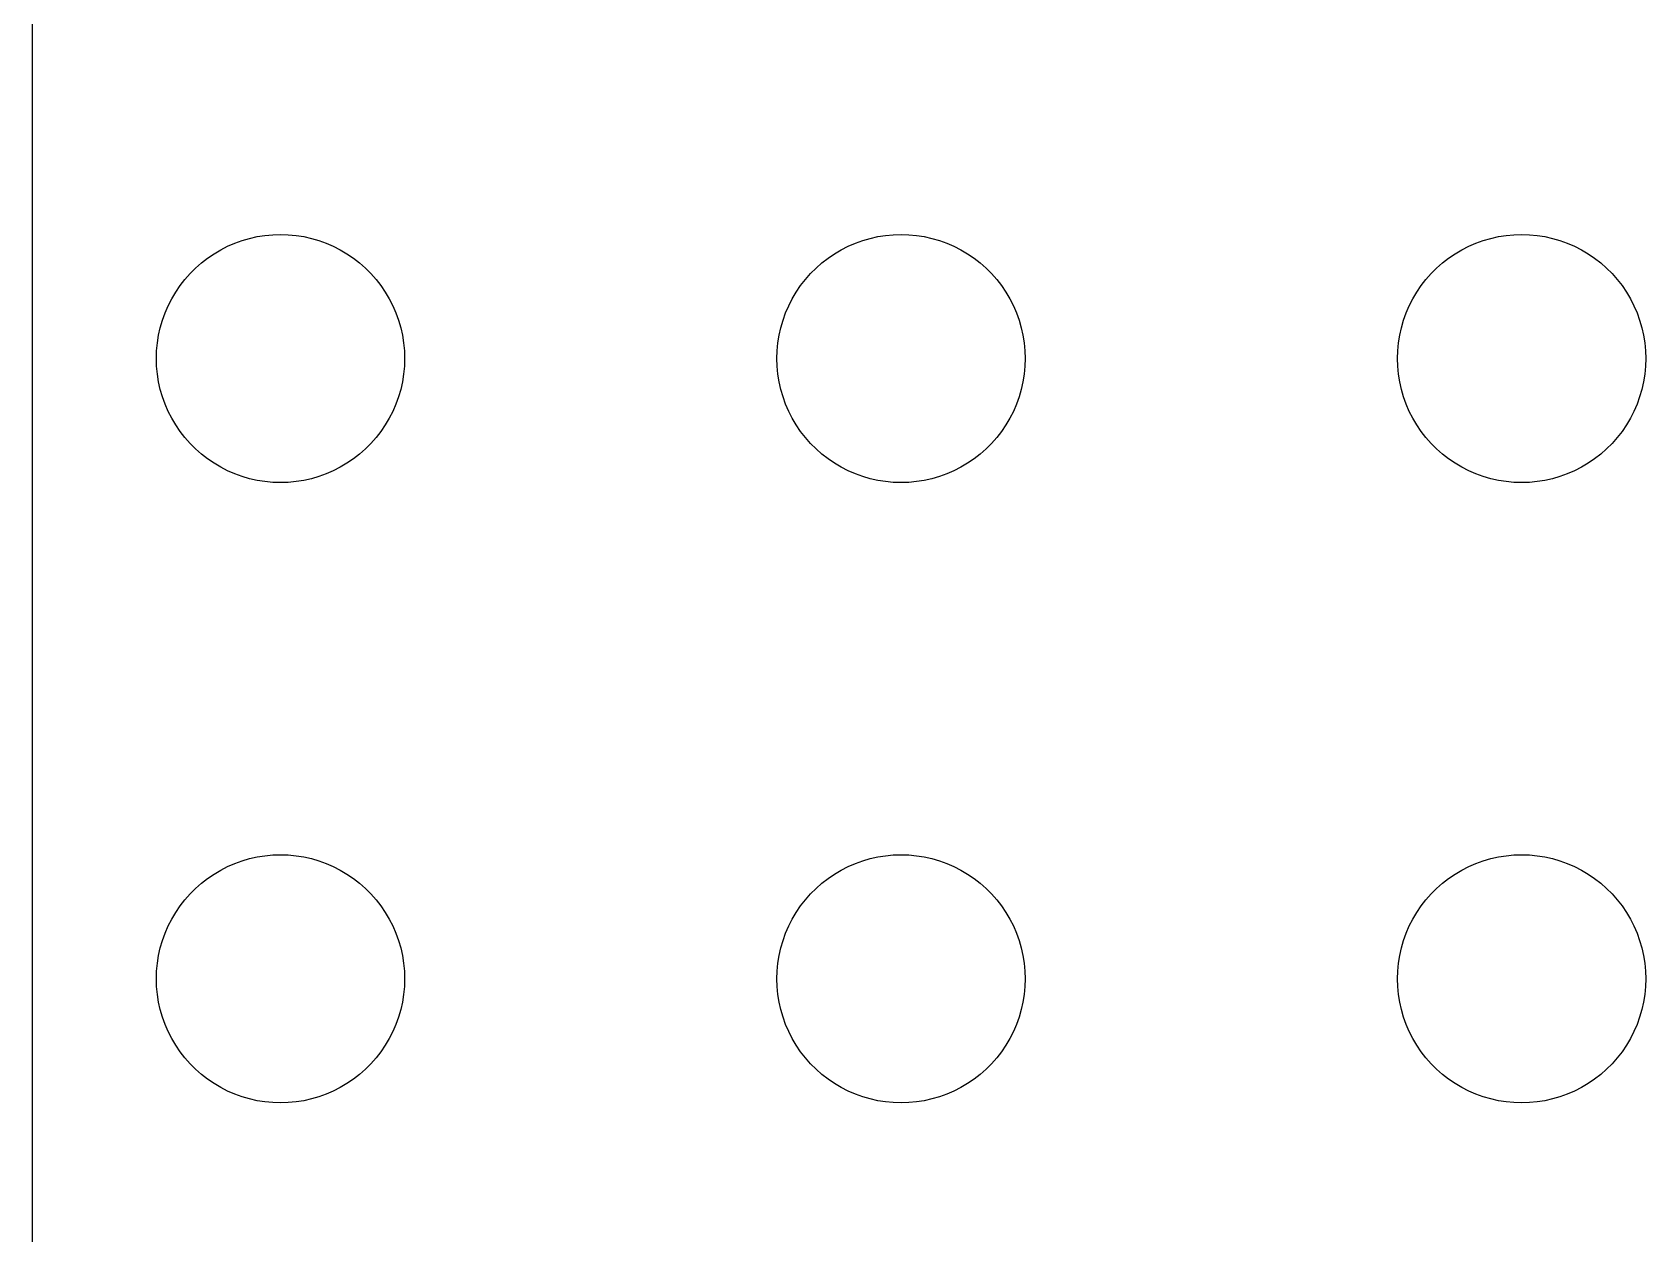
# Model space of a CAD drawing. Header units: metres. Extents: x -111 to 111, y -111 to 111.
# Drawn here: x -111 to -72, y 23.84 to 52.89 of the extents above; entities that cross this region are included whole.
import ezdxf

# ---------------------------------------------------------------- set-up
doc = ezdxf.new("R2010")
doc.units = ezdxf.units.M

msp = doc.modelspace()

# ---------------------------------------------------------------- linework, layer by layer
for p, q in [((-111, 106), (-111, -106)), ((-105.562, 47.9469), (-105.376, 47.9763)), ((-105.376, 47.9763), (-105.188, 47.9941)), ((-105.188, 47.9941), (-105, 48)), ((-105, 48), (-104.812, 47.9941)), ((-104.812, 47.9941), (-104.624, 47.9763)), ((-104.624, 47.9763), (-104.438, 47.9469)), ((-90.5621, 47.9469), (-90.376, 47.9763)), ((-90.376, 47.9763), (-90.1884, 47.9941)), ((-90.1884, 47.9941), (-90, 48)), ((-90, 48), (-89.8116, 47.9941)), ((-89.8116, 47.9941), (-89.624, 47.9763)), ((-89.624, 47.9763), (-89.4379, 47.9469)), ((-75.5621, 47.9469), (-75.376, 47.9763)), ((-75.376, 47.9763), (-75.1884, 47.9941)), ((-75.1884, 47.9941), (-75, 48)), ((-75, 48), (-74.8116, 47.9941)), ((-74.8116, 47.9941), (-74.624, 47.9763)), ((-74.624, 47.9763), (-74.4379, 47.9469)), ((-106.607, 47.533), (-106.445, 47.6289)), ((-106.445, 47.6289), (-106.277, 47.7145)), ((-106.277, 47.7145), (-106.104, 47.7893)), ((-106.104, 47.7893), (-105.927, 47.8532)), ((-105.927, 47.8532), (-105.746, 47.9057)), ((-105.746, 47.9057), (-105.562, 47.9469)), ((-104.438, 47.9469), (-104.254, 47.9057)), ((-104.254, 47.9057), (-104.073, 47.8532)), ((-104.073, 47.8532), (-103.896, 47.7893)), ((-103.896, 47.7893), (-103.723, 47.7145)), ((-103.723, 47.7145), (-103.555, 47.6289)), ((-103.555, 47.6289), (-103.393, 47.533)), ((-91.6075, 47.533), (-91.4453, 47.6289)), ((-91.4453, 47.6289), (-91.2773, 47.7145)), ((-91.2773, 47.7145), (-91.1044, 47.7893)), ((-91.1044, 47.7893), (-90.927, 47.8532)), ((-90.927, 47.8532), (-90.7461, 47.9057)), ((-90.7461, 47.9057), (-90.5621, 47.9469)), ((-89.4379, 47.9469), (-89.2539, 47.9057)), ((-89.2539, 47.9057), (-89.073, 47.8532)), ((-89.073, 47.8532), (-88.8956, 47.7893)), ((-88.8956, 47.7893), (-88.7227, 47.7145)), ((-88.7227, 47.7145), (-88.5547, 47.6289)), ((-88.5547, 47.6289), (-88.3925, 47.533)), ((-76.6075, 47.533), (-76.4453, 47.6289)), ((-76.4453, 47.6289), (-76.2773, 47.7145)), ((-76.2773, 47.7145), (-76.1044, 47.7893)), ((-76.1044, 47.7893), (-75.927, 47.8532)), ((-75.927, 47.8532), (-75.7461, 47.9057)), ((-75.7461, 47.9057), (-75.5621, 47.9469)), ((-74.4379, 47.9469), (-74.2539, 47.9057)), ((-74.2539, 47.9057), (-74.073, 47.8532)), ((-74.073, 47.8532), (-73.8956, 47.7893)), ((-73.8956, 47.7893), (-73.7227, 47.7145)), ((-73.7227, 47.7145), (-73.5547, 47.6289)), ((-73.5547, 47.6289), (-73.3925, 47.533)), ((-107.054, 47.1869), (-106.912, 47.3115)), ((-106.912, 47.3115), (-106.763, 47.427)), ((-106.763, 47.427), (-106.607, 47.533)), ((-103.393, 47.533), (-103.237, 47.427)), ((-103.237, 47.427), (-103.088, 47.3115)), ((-103.088, 47.3115), (-102.946, 47.1869)), ((-92.0536, 47.1869), (-91.9123, 47.3115)), ((-91.9123, 47.3115), (-91.7634, 47.427)), ((-91.7634, 47.427), (-91.6075, 47.533)), ((-88.3925, 47.533), (-88.2366, 47.427)), ((-88.2366, 47.427), (-88.0877, 47.3115)), ((-88.0877, 47.3115), (-87.9464, 47.1869)), ((-77.0536, 47.1869), (-76.9123, 47.3115)), ((-76.9123, 47.3115), (-76.7634, 47.427)), ((-76.7634, 47.427), (-76.6075, 47.533)), ((-73.3925, 47.533), (-73.2366, 47.427)), ((-73.2366, 47.427), (-73.0877, 47.3115)), ((-73.0877, 47.3115), (-72.9464, 47.1869)), ((-107.427, 46.7634), (-107.312, 46.9123)), ((-107.312, 46.9123), (-107.187, 47.0536)), ((-107.187, 47.0536), (-107.054, 47.1869)), ((-102.946, 47.1869), (-102.813, 47.0536)), ((-102.813, 47.0536), (-102.688, 46.9123)), ((-102.688, 46.9123), (-102.573, 46.7634)), ((-92.427, 46.7634), (-92.3115, 46.9123)), ((-92.3115, 46.9123), (-92.1869, 47.0536)), ((-92.1869, 47.0536), (-92.0536, 47.1869)), ((-87.9464, 47.1869), (-87.8131, 47.0536)), ((-87.8131, 47.0536), (-87.6885, 46.9123)), ((-87.6885, 46.9123), (-87.573, 46.7634)), ((-77.427, 46.7634), (-77.3115, 46.9123)), ((-77.3115, 46.9123), (-77.1869, 47.0536)), ((-77.1869, 47.0536), (-77.0536, 47.1869)), ((-72.9464, 47.1869), (-72.8131, 47.0536)), ((-72.8131, 47.0536), (-72.6885, 46.9123)), ((-72.6885, 46.9123), (-72.573, 46.7634)), ((-107.714, 46.2773), (-107.629, 46.4453)), ((-107.629, 46.4453), (-107.533, 46.6075)), ((-107.533, 46.6075), (-107.427, 46.7634)), ((-102.573, 46.7634), (-102.467, 46.6075)), ((-102.467, 46.6075), (-102.371, 46.4453)), ((-102.371, 46.4453), (-102.286, 46.2773)), ((-92.7145, 46.2773), (-92.6289, 46.4453)), ((-92.6289, 46.4453), (-92.533, 46.6075)), ((-92.533, 46.6075), (-92.427, 46.7634)), ((-87.573, 46.7634), (-87.467, 46.6075)), ((-87.467, 46.6075), (-87.3711, 46.4453)), ((-87.3711, 46.4453), (-87.2855, 46.2773)), ((-77.7145, 46.2773), (-77.6289, 46.4453)), ((-77.6289, 46.4453), (-77.533, 46.6075)), ((-77.533, 46.6075), (-77.427, 46.7634)), ((-72.573, 46.7634), (-72.467, 46.6075)), ((-72.467, 46.6075), (-72.3711, 46.4453)), ((-72.3711, 46.4453), (-72.2855, 46.2773)), ((-107.853, 45.927), (-107.789, 46.1044)), ((-107.789, 46.1044), (-107.714, 46.2773)), ((-102.286, 46.2773), (-102.211, 46.1044)), ((-102.211, 46.1044), (-102.147, 45.927)), ((-92.8532, 45.927), (-92.7893, 46.1044)), ((-92.7893, 46.1044), (-92.7145, 46.2773)), ((-87.2855, 46.2773), (-87.2107, 46.1044)), ((-87.2107, 46.1044), (-87.1468, 45.927)), ((-77.8532, 45.927), (-77.7893, 46.1044)), ((-77.7893, 46.1044), (-77.7145, 46.2773)), ((-72.2855, 46.2773), (-72.2107, 46.1044)), ((-72.2107, 46.1044), (-72.1468, 45.927)), ((-107.947, 45.5621), (-107.906, 45.7461)), ((-107.906, 45.7461), (-107.853, 45.927)), ((-102.147, 45.927), (-102.094, 45.7461)), ((-102.094, 45.7461), (-102.053, 45.5621)), ((-92.9469, 45.5621), (-92.9057, 45.7461)), ((-92.9057, 45.7461), (-92.8532, 45.927)), ((-87.1468, 45.927), (-87.0943, 45.7461)), ((-87.0943, 45.7461), (-87.0531, 45.5621)), ((-77.9469, 45.5621), (-77.9057, 45.7461)), ((-77.9057, 45.7461), (-77.8532, 45.927)), ((-72.1468, 45.927), (-72.0943, 45.7461)), ((-72.0943, 45.7461), (-72.0531, 45.5621)), ((-107.994, 45.1884), (-107.976, 45.376)), ((-107.976, 45.376), (-107.947, 45.5621)), ((-102.053, 45.5621), (-102.024, 45.376)), ((-102.024, 45.376), (-102.006, 45.1884)), ((-92.9941, 45.1884), (-92.9763, 45.376)), ((-92.9763, 45.376), (-92.9469, 45.5621)), ((-87.0531, 45.5621), (-87.0237, 45.376)), ((-87.0237, 45.376), (-87.0059, 45.1884)), ((-77.9941, 45.1884), (-77.9763, 45.376)), ((-77.9763, 45.376), (-77.9469, 45.5621)), ((-72.0531, 45.5621), (-72.0237, 45.376)), ((-72.0237, 45.376), (-72.0059, 45.1884)), ((-108, 45), (-107.994, 45.1884)), ((-107.994, 44.8116), (-108, 45)), ((-102.006, 45.1884), (-102, 45)), ((-102, 45), (-102.006, 44.8116)), ((-93, 45), (-92.9941, 45.1884)), ((-92.9941, 44.8116), (-93, 45)), ((-87.0059, 45.1884), (-87, 45)), ((-87, 45), (-87.0059, 44.8116)), ((-78, 45), (-77.9941, 45.1884)), ((-77.9941, 44.8116), (-78, 45)), ((-72.0059, 45.1884), (-72, 45)), ((-72, 45), (-72.0059, 44.8116)), ((-107.976, 44.624), (-107.994, 44.8116)), ((-107.947, 44.4379), (-107.976, 44.624)), ((-102.024, 44.624), (-102.053, 44.4379)), ((-102.006, 44.8116), (-102.024, 44.624)), ((-92.9763, 44.624), (-92.9941, 44.8116)), ((-92.9469, 44.4379), (-92.9763, 44.624)), ((-87.0237, 44.624), (-87.0531, 44.4379)), ((-87.0059, 44.8116), (-87.0237, 44.624)), ((-77.9763, 44.624), (-77.9941, 44.8116)), ((-77.9469, 44.4379), (-77.9763, 44.624)), ((-72.0237, 44.624), (-72.0531, 44.4379)), ((-72.0059, 44.8116), (-72.0237, 44.624)), ((-107.906, 44.2539), (-107.947, 44.4379)), ((-107.853, 44.0729), (-107.906, 44.2539)), ((-107.789, 43.8956), (-107.853, 44.0729)), ((-102.147, 44.0729), (-102.211, 43.8956)), ((-102.094, 44.2539), (-102.147, 44.0729)), ((-102.053, 44.4379), (-102.094, 44.2539)), ((-92.9057, 44.2539), (-92.9469, 44.4379)), ((-92.8532, 44.0729), (-92.9057, 44.2539)), ((-92.7893, 43.8956), (-92.8532, 44.0729)), ((-87.1468, 44.0729), (-87.2107, 43.8956)), ((-87.0943, 44.2539), (-87.1468, 44.0729)), ((-87.0531, 44.4379), (-87.0943, 44.2539)), ((-77.9057, 44.2539), (-77.9469, 44.4379)), ((-77.8532, 44.0729), (-77.9057, 44.2539)), ((-77.7893, 43.8956), (-77.8532, 44.0729)), ((-72.1468, 44.0729), (-72.2107, 43.8956)), ((-72.0943, 44.2539), (-72.1468, 44.0729)), ((-72.0531, 44.4379), (-72.0943, 44.2539)), ((-107.714, 43.7227), (-107.789, 43.8956)), ((-107.629, 43.5547), (-107.714, 43.7227)), ((-102.286, 43.7227), (-102.371, 43.5547)), ((-102.211, 43.8956), (-102.286, 43.7227)), ((-92.7145, 43.7227), (-92.7893, 43.8956)), ((-92.6289, 43.5547), (-92.7145, 43.7227)), ((-87.2855, 43.7227), (-87.3711, 43.5547)), ((-87.2107, 43.8956), (-87.2855, 43.7227)), ((-77.7145, 43.7227), (-77.7893, 43.8956)), ((-77.6289, 43.5547), (-77.7145, 43.7227)), ((-72.2855, 43.7227), (-72.3711, 43.5547)), ((-72.2107, 43.8956), (-72.2855, 43.7227)), ((-107.533, 43.3925), (-107.629, 43.5547)), ((-107.427, 43.2366), (-107.533, 43.3925)), ((-102.467, 43.3925), (-102.573, 43.2366)), ((-102.371, 43.5547), (-102.467, 43.3925)), ((-92.533, 43.3925), (-92.6289, 43.5547)), ((-92.427, 43.2366), (-92.533, 43.3925)), ((-87.467, 43.3925), (-87.573, 43.2366)), ((-87.3711, 43.5547), (-87.467, 43.3925)), ((-77.533, 43.3925), (-77.6289, 43.5547)), ((-77.427, 43.2366), (-77.533, 43.3925)), ((-72.467, 43.3925), (-72.573, 43.2366)), ((-72.3711, 43.5547), (-72.467, 43.3925)), ((-107.312, 43.0877), (-107.427, 43.2366)), ((-107.187, 42.9464), (-107.312, 43.0877)), ((-107.054, 42.8131), (-107.187, 42.9464)), ((-102.813, 42.9464), (-102.946, 42.8131)), ((-102.688, 43.0877), (-102.813, 42.9464)), ((-102.573, 43.2366), (-102.688, 43.0877)), ((-92.3115, 43.0877), (-92.427, 43.2366)), ((-92.1869, 42.9464), (-92.3115, 43.0877)), ((-92.0536, 42.8131), (-92.1869, 42.9464)), ((-87.8131, 42.9464), (-87.9464, 42.8131)), ((-87.6885, 43.0877), (-87.8131, 42.9464)), ((-87.573, 43.2366), (-87.6885, 43.0877)), ((-77.3115, 43.0877), (-77.427, 43.2366)), ((-77.1869, 42.9464), (-77.3115, 43.0877)), ((-77.0536, 42.8131), (-77.1869, 42.9464)), ((-72.8131, 42.9464), (-72.9464, 42.8131)), ((-72.6885, 43.0877), (-72.8131, 42.9464)), ((-72.573, 43.2366), (-72.6885, 43.0877)), ((-106.912, 42.6885), (-107.054, 42.8131)), ((-106.763, 42.5729), (-106.912, 42.6885)), ((-106.607, 42.467), (-106.763, 42.5729)), ((-103.237, 42.5729), (-103.393, 42.467)), ((-103.088, 42.6885), (-103.237, 42.5729)), ((-102.946, 42.8131), (-103.088, 42.6885)), ((-91.9123, 42.6885), (-92.0536, 42.8131)), ((-91.7634, 42.5729), (-91.9123, 42.6885)), ((-91.6075, 42.467), (-91.7634, 42.5729)), ((-88.2366, 42.5729), (-88.3925, 42.467)), ((-88.0877, 42.6885), (-88.2366, 42.5729)), ((-87.9464, 42.8131), (-88.0877, 42.6885)), ((-76.9123, 42.6885), (-77.0536, 42.8131)), ((-76.7634, 42.5729), (-76.9123, 42.6885)), ((-76.6075, 42.467), (-76.7634, 42.5729)), ((-73.2366, 42.5729), (-73.3925, 42.467)), ((-73.0877, 42.6885), (-73.2366, 42.5729)), ((-72.9464, 42.8131), (-73.0877, 42.6885)), ((-106.445, 42.3711), (-106.607, 42.467)), ((-106.277, 42.2855), (-106.445, 42.3711)), ((-106.104, 42.2107), (-106.277, 42.2855)), ((-105.927, 42.1468), (-106.104, 42.2107)), ((-105.746, 42.0942), (-105.927, 42.1468)), ((-104.073, 42.1468), (-104.254, 42.0942)), ((-103.896, 42.2107), (-104.073, 42.1468)), ((-103.723, 42.2855), (-103.896, 42.2107)), ((-103.555, 42.3711), (-103.723, 42.2855)), ((-103.393, 42.467), (-103.555, 42.3711)), ((-91.4453, 42.3711), (-91.6075, 42.467)), ((-91.2773, 42.2855), (-91.4453, 42.3711)), ((-91.1044, 42.2107), (-91.2773, 42.2855)), ((-90.927, 42.1468), (-91.1044, 42.2107)), ((-90.7461, 42.0942), (-90.927, 42.1468)), ((-89.073, 42.1468), (-89.2539, 42.0942)), ((-88.8956, 42.2107), (-89.073, 42.1468)), ((-88.7227, 42.2855), (-88.8956, 42.2107)), ((-88.5547, 42.3711), (-88.7227, 42.2855)), ((-88.3925, 42.467), (-88.5547, 42.3711)), ((-76.4453, 42.3711), (-76.6075, 42.467)), ((-76.2773, 42.2855), (-76.4453, 42.3711)), ((-76.1044, 42.2107), (-76.2773, 42.2855)), ((-75.927, 42.1468), (-76.1044, 42.2107)), ((-75.7461, 42.0942), (-75.927, 42.1468)), ((-74.073, 42.1468), (-74.2539, 42.0942)), ((-73.8956, 42.2107), (-74.073, 42.1468)), ((-73.7227, 42.2855), (-73.8956, 42.2107)), ((-73.5547, 42.3711), (-73.7227, 42.2855)), ((-73.3925, 42.467), (-73.5547, 42.3711)), ((-105.562, 42.0531), (-105.746, 42.0942)), ((-105.376, 42.0237), (-105.562, 42.0531)), ((-105.188, 42.0059), (-105.376, 42.0237)), ((-105, 42), (-105.188, 42.0059)), ((-104.812, 42.0059), (-105, 42)), ((-104.624, 42.0237), (-104.812, 42.0059)), ((-104.438, 42.0531), (-104.624, 42.0237)), ((-104.254, 42.0942), (-104.438, 42.0531)), ((-90.5621, 42.0531), (-90.7461, 42.0942)), ((-90.376, 42.0237), (-90.5621, 42.0531)), ((-90.1884, 42.0059), (-90.376, 42.0237)), ((-90, 42), (-90.1884, 42.0059)), ((-89.8116, 42.0059), (-90, 42)), ((-89.624, 42.0237), (-89.8116, 42.0059)), ((-89.4379, 42.0531), (-89.624, 42.0237)), ((-89.2539, 42.0942), (-89.4379, 42.0531)), ((-75.5621, 42.0531), (-75.7461, 42.0942)), ((-75.376, 42.0237), (-75.5621, 42.0531)), ((-75.1884, 42.0059), (-75.376, 42.0237)), ((-75, 42), (-75.1884, 42.0059)), ((-74.8116, 42.0059), (-75, 42)), ((-74.624, 42.0237), (-74.8116, 42.0059)), ((-74.4379, 42.0531), (-74.624, 42.0237)), ((-74.2539, 42.0942), (-74.4379, 42.0531)), ((-106.277, 32.7145), (-106.104, 32.7893)), ((-106.104, 32.7893), (-105.927, 32.8532)), ((-105.927, 32.8532), (-105.746, 32.9057)), ((-105.746, 32.9057), (-105.562, 32.9469)), ((-105.562, 32.9469), (-105.376, 32.9763)), ((-105.376, 32.9763), (-105.188, 32.9941)), ((-105.188, 32.9941), (-105, 33)), ((-105, 33), (-104.812, 32.9941)), ((-104.812, 32.9941), (-104.624, 32.9763)), ((-104.624, 32.9763), (-104.438, 32.9469)), ((-104.438, 32.9469), (-104.254, 32.9057)), ((-104.254, 32.9057), (-104.073, 32.8532)), ((-104.073, 32.8532), (-103.896, 32.7893)), ((-103.896, 32.7893), (-103.723, 32.7145)), ((-91.2773, 32.7145), (-91.1044, 32.7893)), ((-91.1044, 32.7893), (-90.927, 32.8532)), ((-90.927, 32.8532), (-90.7461, 32.9057)), ((-90.7461, 32.9057), (-90.5621, 32.9469)), ((-90.5621, 32.9469), (-90.376, 32.9763)), ((-90.376, 32.9763), (-90.1884, 32.9941)), ((-90.1884, 32.9941), (-90, 33)), ((-90, 33), (-89.8116, 32.9941)), ((-89.8116, 32.9941), (-89.624, 32.9763)), ((-89.624, 32.9763), (-89.4379, 32.9469)), ((-89.4379, 32.9469), (-89.2539, 32.9057)), ((-89.2539, 32.9057), (-89.073, 32.8532)), ((-89.073, 32.8532), (-88.8956, 32.7893)), ((-88.8956, 32.7893), (-88.7227, 32.7145)), ((-76.2773, 32.7145), (-76.1044, 32.7893)), ((-76.1044, 32.7893), (-75.927, 32.8532)), ((-75.927, 32.8532), (-75.7461, 32.9057)), ((-75.7461, 32.9057), (-75.5621, 32.9469)), ((-75.5621, 32.9469), (-75.376, 32.9763)), ((-75.376, 32.9763), (-75.1884, 32.9941)), ((-75.1884, 32.9941), (-75, 33)), ((-75, 33), (-74.8116, 32.9941)), ((-74.8116, 32.9941), (-74.624, 32.9763)), ((-74.624, 32.9763), (-74.4379, 32.9469)), ((-74.4379, 32.9469), (-74.2539, 32.9057)), ((-74.2539, 32.9057), (-74.073, 32.8532)), ((-74.073, 32.8532), (-73.8956, 32.7893)), ((-73.8956, 32.7893), (-73.7227, 32.7145)), ((-106.912, 32.3115), (-106.763, 32.427)), ((-106.763, 32.427), (-106.607, 32.533)), ((-106.607, 32.533), (-106.445, 32.6289)), ((-106.445, 32.6289), (-106.277, 32.7145)), ((-103.723, 32.7145), (-103.555, 32.6289)), ((-103.555, 32.6289), (-103.393, 32.533)), ((-103.393, 32.533), (-103.237, 32.427)), ((-103.237, 32.427), (-103.088, 32.3115)), ((-91.9123, 32.3115), (-91.7634, 32.427)), ((-91.7634, 32.427), (-91.6075, 32.533)), ((-91.6075, 32.533), (-91.4453, 32.6289)), ((-91.4453, 32.6289), (-91.2773, 32.7145)), ((-88.7227, 32.7145), (-88.5547, 32.6289)), ((-88.5547, 32.6289), (-88.3925, 32.533)), ((-88.3925, 32.533), (-88.2366, 32.427)), ((-88.2366, 32.427), (-88.0877, 32.3115)), ((-76.9123, 32.3115), (-76.7634, 32.427)), ((-76.7634, 32.427), (-76.6075, 32.533)), ((-76.6075, 32.533), (-76.4453, 32.6289)), ((-76.4453, 32.6289), (-76.2773, 32.7145)), ((-73.7227, 32.7145), (-73.5547, 32.6289)), ((-73.5547, 32.6289), (-73.3925, 32.533)), ((-73.3925, 32.533), (-73.2366, 32.427)), ((-73.2366, 32.427), (-73.0877, 32.3115)), ((-107.312, 31.9123), (-107.187, 32.0536)), ((-107.187, 32.0536), (-107.054, 32.1869)), ((-107.054, 32.1869), (-106.912, 32.3115)), ((-103.088, 32.3115), (-102.946, 32.1869)), ((-102.946, 32.1869), (-102.813, 32.0536)), ((-102.813, 32.0536), (-102.688, 31.9123)), ((-92.3115, 31.9123), (-92.1869, 32.0536)), ((-92.1869, 32.0536), (-92.0536, 32.1869)), ((-92.0536, 32.1869), (-91.9123, 32.3115)), ((-88.0877, 32.3115), (-87.9464, 32.1869)), ((-87.9464, 32.1869), (-87.8131, 32.0536)), ((-87.8131, 32.0536), (-87.6885, 31.9123)), ((-77.3115, 31.9123), (-77.1869, 32.0536)), ((-77.1869, 32.0536), (-77.0536, 32.1869)), ((-77.0536, 32.1869), (-76.9123, 32.3115)), ((-73.0877, 32.3115), (-72.9464, 32.1869)), ((-72.9464, 32.1869), (-72.8131, 32.0536)), ((-72.8131, 32.0536), (-72.6885, 31.9123)), ((-107.629, 31.4453), (-107.533, 31.6075)), ((-107.533, 31.6075), (-107.427, 31.7634)), ((-107.427, 31.7634), (-107.312, 31.9123)), ((-102.688, 31.9123), (-102.573, 31.7634)), ((-102.573, 31.7634), (-102.467, 31.6075)), ((-102.467, 31.6075), (-102.371, 31.4453)), ((-92.6289, 31.4453), (-92.533, 31.6075)), ((-92.533, 31.6075), (-92.427, 31.7634)), ((-92.427, 31.7634), (-92.3115, 31.9123)), ((-87.6885, 31.9123), (-87.573, 31.7634)), ((-87.573, 31.7634), (-87.467, 31.6075)), ((-87.467, 31.6075), (-87.3711, 31.4453)), ((-77.6289, 31.4453), (-77.533, 31.6075)), ((-77.533, 31.6075), (-77.427, 31.7634)), ((-77.427, 31.7634), (-77.3115, 31.9123)), ((-72.6885, 31.9123), (-72.573, 31.7634)), ((-72.573, 31.7634), (-72.467, 31.6075)), ((-72.467, 31.6075), (-72.3711, 31.4453)), ((-107.789, 31.1044), (-107.714, 31.2773)), ((-107.714, 31.2773), (-107.629, 31.4453)), ((-102.371, 31.4453), (-102.286, 31.2773)), ((-102.286, 31.2773), (-102.211, 31.1044)), ((-92.7893, 31.1044), (-92.7145, 31.2773)), ((-92.7145, 31.2773), (-92.6289, 31.4453)), ((-87.3711, 31.4453), (-87.2855, 31.2773)), ((-87.2855, 31.2773), (-87.2107, 31.1044)), ((-77.7893, 31.1044), (-77.7145, 31.2773)), ((-77.7145, 31.2773), (-77.6289, 31.4453)), ((-72.3711, 31.4453), (-72.2855, 31.2773)), ((-72.2855, 31.2773), (-72.2107, 31.1044)), ((-107.906, 30.7461), (-107.853, 30.927)), ((-107.853, 30.927), (-107.789, 31.1044)), ((-102.211, 31.1044), (-102.147, 30.927)), ((-102.147, 30.927), (-102.094, 30.7461)), ((-92.9057, 30.7461), (-92.8532, 30.927)), ((-92.8532, 30.927), (-92.7893, 31.1044)), ((-87.2107, 31.1044), (-87.1468, 30.927)), ((-87.1468, 30.927), (-87.0943, 30.7461)), ((-77.9057, 30.7461), (-77.8532, 30.927)), ((-77.8532, 30.927), (-77.7893, 31.1044)), ((-72.2107, 31.1044), (-72.1468, 30.927)), ((-72.1468, 30.927), (-72.0943, 30.7461)), ((-107.976, 30.376), (-107.947, 30.5621)), ((-107.947, 30.5621), (-107.906, 30.7461)), ((-102.094, 30.7461), (-102.053, 30.5621)), ((-102.053, 30.5621), (-102.024, 30.376)), ((-92.9763, 30.376), (-92.9469, 30.5621)), ((-92.9469, 30.5621), (-92.9057, 30.7461)), ((-87.0943, 30.7461), (-87.0531, 30.5621)), ((-87.0531, 30.5621), (-87.0237, 30.376)), ((-77.9763, 30.376), (-77.9469, 30.5621)), ((-77.9469, 30.5621), (-77.9057, 30.7461)), ((-72.0943, 30.7461), (-72.0531, 30.5621)), ((-72.0531, 30.5621), (-72.0237, 30.376)), ((-108, 30), (-107.994, 30.1884)), ((-107.994, 30.1884), (-107.976, 30.376)), ((-102.024, 30.376), (-102.006, 30.1884)), ((-102.006, 30.1884), (-102, 30)), ((-93, 30), (-92.9941, 30.1884)), ((-92.9941, 30.1884), (-92.9763, 30.376)), ((-87.0237, 30.376), (-87.0059, 30.1884)), ((-87.0059, 30.1884), (-87, 30)), ((-78, 30), (-77.9941, 30.1884)), ((-77.9941, 30.1884), (-77.9763, 30.376)), ((-72.0237, 30.376), (-72.0059, 30.1884)), ((-72.0059, 30.1884), (-72, 30)), ((-107.994, 29.8116), (-108, 30)), ((-107.976, 29.624), (-107.994, 29.8116)), ((-102.006, 29.8116), (-102.024, 29.624)), ((-102, 30), (-102.006, 29.8116)), ((-92.9941, 29.8116), (-93, 30)), ((-92.9763, 29.624), (-92.9941, 29.8116)), ((-87.0059, 29.8116), (-87.0237, 29.624)), ((-87, 30), (-87.0059, 29.8116)), ((-77.9941, 29.8116), (-78, 30)), ((-77.9763, 29.624), (-77.9941, 29.8116)), ((-72.0059, 29.8116), (-72.0237, 29.624)), ((-72, 30), (-72.0059, 29.8116)), ((-107.947, 29.4379), (-107.976, 29.624)), ((-107.906, 29.2539), (-107.947, 29.4379)), ((-107.853, 29.0729), (-107.906, 29.2539)), ((-102.094, 29.2539), (-102.147, 29.0729)), ((-102.053, 29.4379), (-102.094, 29.2539)), ((-102.024, 29.624), (-102.053, 29.4379)), ((-92.9469, 29.4379), (-92.9763, 29.624)), ((-92.9057, 29.2539), (-92.9469, 29.4379)), ((-92.8532, 29.0729), (-92.9057, 29.2539)), ((-87.0943, 29.2539), (-87.1468, 29.0729)), ((-87.0531, 29.4379), (-87.0943, 29.2539)), ((-87.0237, 29.624), (-87.0531, 29.4379)), ((-77.9469, 29.4379), (-77.9763, 29.624)), ((-77.9057, 29.2539), (-77.9469, 29.4379)), ((-77.8532, 29.0729), (-77.9057, 29.2539)), ((-72.0943, 29.2539), (-72.1468, 29.0729)), ((-72.0531, 29.4379), (-72.0943, 29.2539)), ((-72.0237, 29.624), (-72.0531, 29.4379)), ((-107.789, 28.8956), (-107.853, 29.0729)), ((-107.714, 28.7227), (-107.789, 28.8956)), ((-102.211, 28.8956), (-102.286, 28.7227)), ((-102.147, 29.0729), (-102.211, 28.8956)), ((-92.7893, 28.8956), (-92.8532, 29.0729)), ((-92.7145, 28.7227), (-92.7893, 28.8956)), ((-87.2107, 28.8956), (-87.2855, 28.7227)), ((-87.1468, 29.0729), (-87.2107, 28.8956)), ((-77.7893, 28.8956), (-77.8532, 29.0729)), ((-77.7145, 28.7227), (-77.7893, 28.8956)), ((-72.2107, 28.8956), (-72.2855, 28.7227)), ((-72.1468, 29.0729), (-72.2107, 28.8956)), ((-107.629, 28.5547), (-107.714, 28.7227)), ((-107.533, 28.3925), (-107.629, 28.5547)), ((-102.371, 28.5547), (-102.467, 28.3925)), ((-102.286, 28.7227), (-102.371, 28.5547)), ((-92.6289, 28.5547), (-92.7145, 28.7227)), ((-92.533, 28.3925), (-92.6289, 28.5547)), ((-87.3711, 28.5547), (-87.467, 28.3925)), ((-87.2855, 28.7227), (-87.3711, 28.5547)), ((-77.6289, 28.5547), (-77.7145, 28.7227)), ((-77.533, 28.3925), (-77.6289, 28.5547)), ((-72.3711, 28.5547), (-72.467, 28.3925)), ((-72.2855, 28.7227), (-72.3711, 28.5547)), ((-107.427, 28.2366), (-107.533, 28.3925)), ((-107.312, 28.0877), (-107.427, 28.2366)), ((-107.187, 27.9464), (-107.312, 28.0877)), ((-102.688, 28.0877), (-102.813, 27.9464)), ((-102.573, 28.2366), (-102.688, 28.0877)), ((-102.467, 28.3925), (-102.573, 28.2366)), ((-92.427, 28.2366), (-92.533, 28.3925)), ((-92.3115, 28.0877), (-92.427, 28.2366)), ((-92.1869, 27.9464), (-92.3115, 28.0877)), ((-87.6885, 28.0877), (-87.8131, 27.9464)), ((-87.573, 28.2366), (-87.6885, 28.0877)), ((-87.467, 28.3925), (-87.573, 28.2366)), ((-77.427, 28.2366), (-77.533, 28.3925)), ((-77.3115, 28.0877), (-77.427, 28.2366)), ((-77.1869, 27.9464), (-77.3115, 28.0877)), ((-72.6885, 28.0877), (-72.8131, 27.9464)), ((-72.573, 28.2366), (-72.6885, 28.0877)), ((-72.467, 28.3925), (-72.573, 28.2366)), ((-107.054, 27.8131), (-107.187, 27.9464)), ((-106.912, 27.6884), (-107.054, 27.8131)), ((-102.946, 27.8131), (-103.088, 27.6884)), ((-102.813, 27.9464), (-102.946, 27.8131)), ((-92.0536, 27.8131), (-92.1869, 27.9464)), ((-91.9123, 27.6884), (-92.0536, 27.8131)), ((-87.9464, 27.8131), (-88.0877, 27.6884)), ((-87.8131, 27.9464), (-87.9464, 27.8131)), ((-77.0536, 27.8131), (-77.1869, 27.9464)), ((-76.9123, 27.6884), (-77.0536, 27.8131)), ((-72.9464, 27.8131), (-73.0877, 27.6884)), ((-72.8131, 27.9464), (-72.9464, 27.8131)), ((-106.763, 27.5729), (-106.912, 27.6884)), ((-106.607, 27.467), (-106.763, 27.5729)), ((-106.445, 27.3711), (-106.607, 27.467)), ((-106.277, 27.2855), (-106.445, 27.3711)), ((-103.555, 27.3711), (-103.723, 27.2855)), ((-103.393, 27.467), (-103.555, 27.3711)), ((-103.237, 27.5729), (-103.393, 27.467)), ((-103.088, 27.6884), (-103.237, 27.5729)), ((-91.7634, 27.5729), (-91.9123, 27.6884)), ((-91.6075, 27.467), (-91.7634, 27.5729)), ((-91.4453, 27.3711), (-91.6075, 27.467)), ((-91.2773, 27.2855), (-91.4453, 27.3711)), ((-88.5547, 27.3711), (-88.7227, 27.2855)), ((-88.3925, 27.467), (-88.5547, 27.3711)), ((-88.2366, 27.5729), (-88.3925, 27.467)), ((-88.0877, 27.6884), (-88.2366, 27.5729)), ((-76.7634, 27.5729), (-76.9123, 27.6884)), ((-76.6075, 27.467), (-76.7634, 27.5729)), ((-76.4453, 27.3711), (-76.6075, 27.467)), ((-76.2773, 27.2855), (-76.4453, 27.3711)), ((-73.5547, 27.3711), (-73.7227, 27.2855)), ((-73.3925, 27.467), (-73.5547, 27.3711)), ((-73.2366, 27.5729), (-73.3925, 27.467)), ((-73.0877, 27.6884), (-73.2366, 27.5729)), ((-106.104, 27.2107), (-106.277, 27.2855)), ((-105.927, 27.1468), (-106.104, 27.2107)), ((-105.746, 27.0942), (-105.927, 27.1468)), ((-105.562, 27.0531), (-105.746, 27.0942)), ((-105.376, 27.0237), (-105.562, 27.0531)), ((-105.188, 27.0059), (-105.376, 27.0237)), ((-105, 27), (-105.188, 27.0059)), ((-104.812, 27.0059), (-105, 27)), ((-104.624, 27.0237), (-104.812, 27.0059)), ((-104.438, 27.0531), (-104.624, 27.0237)), ((-104.254, 27.0942), (-104.438, 27.0531)), ((-104.073, 27.1468), (-104.254, 27.0942)), ((-103.896, 27.2107), (-104.073, 27.1468)), ((-103.723, 27.2855), (-103.896, 27.2107)), ((-91.1044, 27.2107), (-91.2773, 27.2855)), ((-90.927, 27.1468), (-91.1044, 27.2107)), ((-90.7461, 27.0942), (-90.927, 27.1468)), ((-90.5621, 27.0531), (-90.7461, 27.0942)), ((-90.376, 27.0237), (-90.5621, 27.0531)), ((-90.1884, 27.0059), (-90.376, 27.0237)), ((-90, 27), (-90.1884, 27.0059)), ((-89.8116, 27.0059), (-90, 27)), ((-89.624, 27.0237), (-89.8116, 27.0059)), ((-89.4379, 27.0531), (-89.624, 27.0237)), ((-89.2539, 27.0942), (-89.4379, 27.0531)), ((-89.073, 27.1468), (-89.2539, 27.0942)), ((-88.8956, 27.2107), (-89.073, 27.1468)), ((-88.7227, 27.2855), (-88.8956, 27.2107)), ((-76.1044, 27.2107), (-76.2773, 27.2855)), ((-75.927, 27.1468), (-76.1044, 27.2107)), ((-75.7461, 27.0942), (-75.927, 27.1468)), ((-75.5621, 27.0531), (-75.7461, 27.0942)), ((-75.376, 27.0237), (-75.5621, 27.0531)), ((-75.1884, 27.0059), (-75.376, 27.0237)), ((-75, 27), (-75.1884, 27.0059)), ((-74.8116, 27.0059), (-75, 27)), ((-74.624, 27.0237), (-74.8116, 27.0059)), ((-74.4379, 27.0531), (-74.624, 27.0237)), ((-74.2539, 27.0942), (-74.4379, 27.0531)), ((-74.073, 27.1468), (-74.2539, 27.0942)), ((-73.8956, 27.2107), (-74.073, 27.1468)), ((-73.7227, 27.2855), (-73.8956, 27.2107))]:
    msp.add_line(p, q)

doc.saveas('drawing.dxf')
